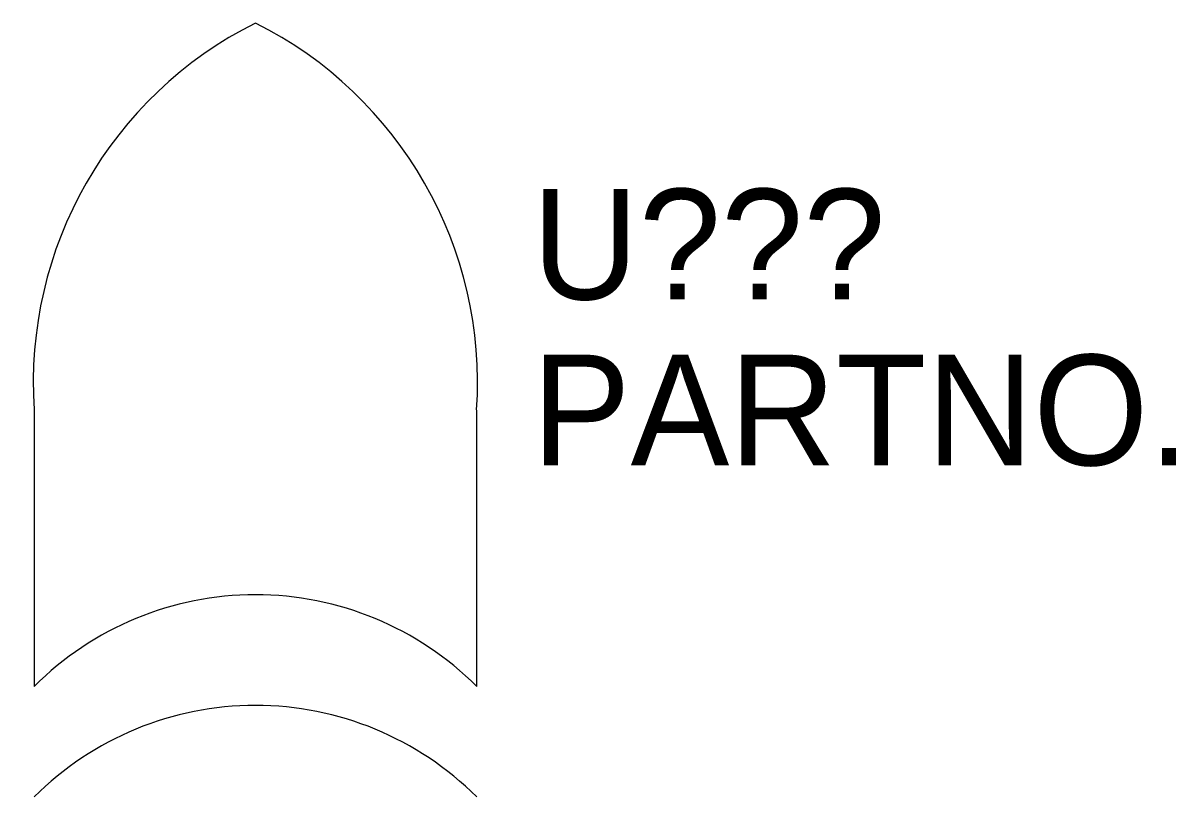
# Model space of a CAD drawing. Extents: x 11.98 to 14.06, y 5 to 6.4.
import ezdxf

# ---------------------------------------------------------------- set-up
doc = ezdxf.new("R2010")
doc.units = 0
doc.layers.add('1', color=7, linetype='CONTINUOUS')
doc.layers.add('2', color=2, linetype='CONTINUOUS')

# ---------------------------------------------------------------- blocks, each defined once
blk = doc.blocks.new('XOR')
at = {"layer": '2', "color": 0}
for p, q in [((-0.7, 0.4), (-1.2, 0.4)), ((-1.2, -0.4), (-0.7, -0.4))]:
    blk.add_line(p, q, dxfattribs=at)
for centre, radius, start, end in [((-1.8, 0), 0.5657, 315, 45), ((-1.6, 0), 0.5657, 315, 45), ((-0.65, -0.325), 0.7267, 26.5651, 93.9452), ((-0.65, 0.325), 0.7267, 266.0548, 333.4349)]:
    blk.add_arc(centre, radius, start, end, dxfattribs=at)

msp = doc.modelspace()

# ---------------------------------------------------------------- block references
at = {"layer": '1', "color": 0, "rotation": 90}
msp.add_blockref('XOR', (12.4, 6.4), dxfattribs=at)

# ---------------------------------------------------------------- texts
at = {"layer": '1', "color": 0}
for tag, p, s in [('U???', (12.9, 5.9), 'U???'), ('PARTNO.', (12.9, 5.6), '0000000')]:
    msp.add_attdef(tag, p, s, height=0.2, dxfattribs=at)

doc.saveas('drawing.dxf')
